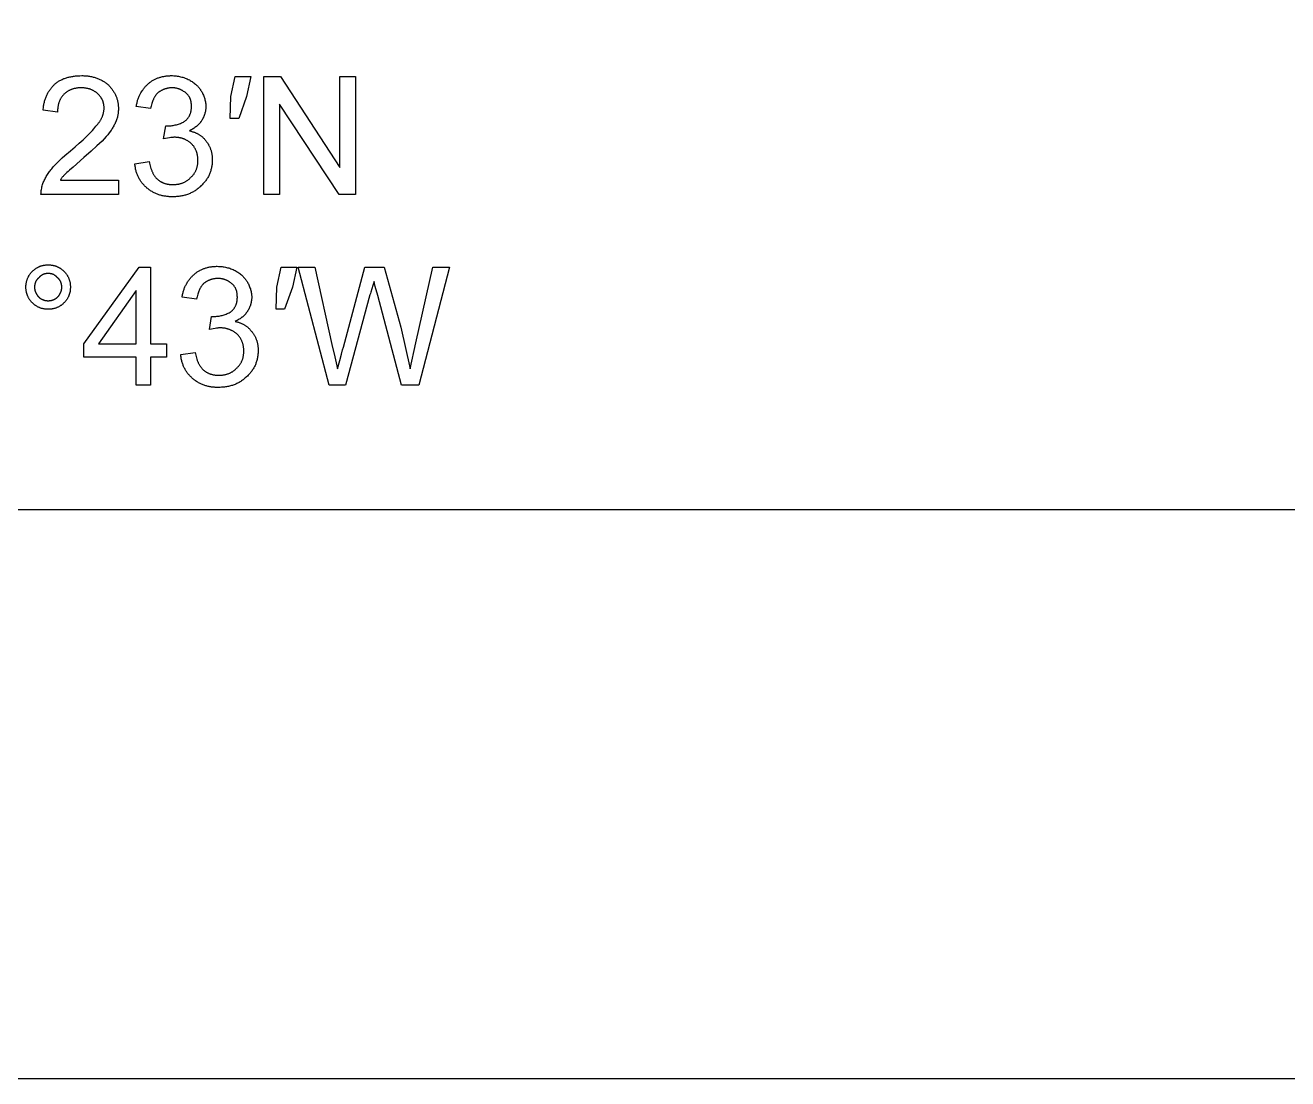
# Model space of a CAD drawing. Header units: millimetres. Extents: x -14161 to 2440, y -3446 to 2468.
# Drawn here: x 212 to 392.9, y 1247.9 to 1398.9 of the extents above; entities that cross this region are included whole.
import ezdxf

# ---------------------------------------------------------------- set-up
doc = ezdxf.new("R2010")
doc.units = ezdxf.units.MM
doc.header["$MEASUREMENT"] = 0
for name, color, linetype in [('CUT', 3, 'Continuous'), ('Default', 7, 'Continuous'), ('text', 1, 'Continuous')]:
    doc.layers.add(name, color=color, linetype=linetype)

msp = doc.modelspace()

# ---------------------------------------------------------------- linework, layer by layer
at = {"layer": 'CUT'}
msp.add_lwpolyline([(53.23, 2423.44), (1547.23, 2423.44), (1547.23, 1329.44), (53.23, 1329.44), (53.23, 2423.44)], dxfattribs=at)
at = {"layer": 'Default'}
msp.add_lwpolyline([(0, 2467.94), (2440, 2467.94), (2440, 1247.94), (0, 1247.94), (0, 2467.94)], dxfattribs=at)
at = {"layer": 'text'}
for points in [[(225.34, 1376.65), (225.34, 1374.59), (214.25, 1374.59), (214.25, 1374.69), (214.26, 1374.79), (214.26, 1374.88), (214.27, 1374.98), (214.28, 1375.07), (214.29, 1375.17), (214.32, 1375.35), (214.35, 1375.53), (214.38, 1375.71), (214.42, 1375.87), (214.46, 1376.03), (214.52, 1376.19), (214.58, 1376.34), (214.64, 1376.48), (214.71, 1376.63), (214.78, 1376.78), (214.85, 1376.92), (214.93, 1377.06), (215.01, 1377.2), (215.09, 1377.34), (215.18, 1377.48), (215.27, 1377.61), (215.37, 1377.75), (215.47, 1377.89), (215.57, 1378.02), (215.68, 1378.16), (215.79, 1378.29), (215.91, 1378.45), (216.04, 1378.6), (216.17, 1378.75), (216.31, 1378.91), (216.46, 1379.06), (216.61, 1379.22), (216.94, 1379.54), (217.28, 1379.86), (217.66, 1380.18), (218.46, 1380.86), (219.13, 1381.42), (219.74, 1381.96), (220.29, 1382.46), (220.79, 1382.94), (221.23, 1383.39), (221.63, 1383.8), (221.8, 1384), (221.97, 1384.19), (222.12, 1384.38), (222.26, 1384.55), (222.33, 1384.63), (222.39, 1384.71), (222.45, 1384.79), (222.51, 1384.86), (222.57, 1384.94), (222.62, 1385.02), (222.68, 1385.09), (222.73, 1385.17), (222.77, 1385.25), (222.82, 1385.32), (222.86, 1385.4), (222.9, 1385.48), (222.94, 1385.56), (222.98, 1385.63), (223.01, 1385.71), (223.04, 1385.79), (223.08, 1385.86), (223.1, 1385.94), (223.13, 1386.02), (223.15, 1386.09), (223.18, 1386.17), (223.2, 1386.25), (223.21, 1386.33), (223.23, 1386.4), (223.24, 1386.48), (223.26, 1386.56), (223.27, 1386.63), (223.27, 1386.71), (223.28, 1386.79), (223.29, 1386.86), (223.29, 1386.94), (223.29, 1387.02), (223.29, 1387.1), (223.29, 1387.17), (223.28, 1387.24), (223.27, 1387.32), (223.27, 1387.39), (223.26, 1387.46), (223.24, 1387.53), (223.23, 1387.6), (223.22, 1387.67), (223.2, 1387.74), (223.18, 1387.8), (223.16, 1387.87), (223.14, 1387.93), (223.11, 1388), (223.09, 1388.06), (223.06, 1388.12), (223.03, 1388.19), (223, 1388.25), (222.96, 1388.31), (222.93, 1388.37), (222.89, 1388.43), (222.85, 1388.49), (222.81, 1388.55), (222.77, 1388.61), (222.72, 1388.67), (222.68, 1388.72), (222.63, 1388.78), (222.58, 1388.84), (222.53, 1388.9), (222.48, 1388.96), (222.36, 1389.07), (222.31, 1389.12), (222.25, 1389.17), (222.19, 1389.21), (222.13, 1389.26), (222.07, 1389.3), (222.01, 1389.34), (221.94, 1389.38), (221.88, 1389.42), (221.82, 1389.45), (221.75, 1389.49), (221.68, 1389.53), (221.62, 1389.56), (221.55, 1389.59), (221.48, 1389.62), (221.41, 1389.65), (221.34, 1389.68), (221.27, 1389.7), (221.19, 1389.73), (221.12, 1389.75), (221.04, 1389.77), (220.96, 1389.79), (220.88, 1389.81), (220.8, 1389.82), (220.72, 1389.84), (220.63, 1389.85), (220.55, 1389.86), (220.46, 1389.87), (220.37, 1389.88), (220.28, 1389.89), (220.19, 1389.89), (220.1, 1389.89), (220, 1389.89), (219.91, 1389.89), (219.81, 1389.89), (219.72, 1389.89), (219.63, 1389.88), (219.54, 1389.87), (219.45, 1389.86), (219.36, 1389.85), (219.27, 1389.84), (219.19, 1389.82), (219.1, 1389.8), (219.02, 1389.78), (218.93, 1389.76), (218.85, 1389.74), (218.77, 1389.72), (218.69, 1389.69), (218.62, 1389.66), (218.54, 1389.63), (218.47, 1389.6), (218.39, 1389.57), (218.32, 1389.53), (218.25, 1389.5), (218.18, 1389.46), (218.11, 1389.42), (218.04, 1389.37), (217.97, 1389.33), (217.91, 1389.28), (217.84, 1389.24), (217.78, 1389.19), (217.72, 1389.14), (217.66, 1389.08), (217.6, 1389.03), (217.54, 1388.97), (217.48, 1388.91), (217.43, 1388.85), (217.37, 1388.79), (217.32, 1388.73), (217.27, 1388.67), (217.22, 1388.6), (217.18, 1388.54), (217.13, 1388.47), (217.09, 1388.4), (217.05, 1388.33), (217.01, 1388.26), (216.98, 1388.18), (216.94, 1388.11), (216.91, 1388.03), (216.88, 1387.96), (216.85, 1387.88), (216.82, 1387.8), (216.79, 1387.72), (216.77, 1387.63), (216.74, 1387.55), (216.72, 1387.46), (216.7, 1387.37), (216.69, 1387.29), (216.67, 1387.19), (216.66, 1387.1), (216.65, 1387.01), (216.64, 1386.91), (216.63, 1386.81), (216.62, 1386.71), (216.62, 1386.61), (216.62, 1386.51), (216.61, 1386.4), (214.56, 1386.71), (214.57, 1386.86), (214.59, 1387.01), (214.6, 1387.16), (214.62, 1387.3), (214.65, 1387.44), (214.67, 1387.58), (214.7, 1387.72), (214.73, 1387.85), (214.76, 1387.98), (214.8, 1388.11), (214.84, 1388.24), (214.88, 1388.36), (214.93, 1388.48), (214.97, 1388.6), (215.02, 1388.71), (215.07, 1388.83), (215.13, 1388.94), (215.18, 1389.05), (215.24, 1389.16), (215.3, 1389.26), (215.37, 1389.37), (215.43, 1389.47), (215.5, 1389.57), (215.57, 1389.67), (215.64, 1389.77), (215.72, 1389.86), (215.79, 1389.96), (215.87, 1390.05), (215.95, 1390.14), (216.03, 1390.23), (216.12, 1390.32), (216.2, 1390.41), (216.29, 1390.48), (216.38, 1390.56), (216.47, 1390.63), (216.57, 1390.7), (216.67, 1390.76), (216.77, 1390.83), (216.87, 1390.89), (216.97, 1390.95), (217.08, 1391), (217.19, 1391.06), (217.3, 1391.11), (217.41, 1391.16), (217.53, 1391.21), (217.64, 1391.25), (217.76, 1391.29), (217.89, 1391.33), (218.01, 1391.37), (218.13, 1391.4), (218.26, 1391.44), (218.39, 1391.47), (218.52, 1391.49), (218.66, 1391.52), (218.79, 1391.54), (218.93, 1391.56), (219.07, 1391.58), (219.21, 1391.6), (219.36, 1391.61), (219.5, 1391.62), (219.8, 1391.63), (220.11, 1391.64), (220.25, 1391.64), (220.39, 1391.63), (220.53, 1391.63), (220.67, 1391.62), (220.81, 1391.6), (220.95, 1391.59), (221.08, 1391.57), (221.22, 1391.55), (221.35, 1391.52), (221.48, 1391.5), (221.61, 1391.47), (221.74, 1391.43), (221.87, 1391.4), (221.99, 1391.36), (222.12, 1391.32), (222.24, 1391.28), (222.36, 1391.24), (222.47, 1391.19), (222.59, 1391.14), (222.7, 1391.09), (222.81, 1391.03), (222.92, 1390.98), (223.03, 1390.92), (223.14, 1390.86), (223.24, 1390.8), (223.34, 1390.73), (223.44, 1390.67), (223.54, 1390.6), (223.63, 1390.53), (223.73, 1390.46), (223.82, 1390.38), (223.9, 1390.3), (223.99, 1390.22), (224.07, 1390.13), (224.15, 1390.04), (224.23, 1389.95), (224.31, 1389.86), (224.38, 1389.76), (224.45, 1389.67), (224.52, 1389.57), (224.58, 1389.48), (224.65, 1389.38), (224.71, 1389.28), (224.77, 1389.18), (224.82, 1389.08), (224.87, 1388.97), (224.92, 1388.87), (224.97, 1388.76), (225.01, 1388.66), (225.06, 1388.55), (225.1, 1388.44), (225.13, 1388.33), (225.16, 1388.22), (225.2, 1388.11), (225.22, 1387.99), (225.25, 1387.88), (225.27, 1387.76), (225.29, 1387.65), (225.31, 1387.53), (225.32, 1387.41), (225.33, 1387.29), (225.34, 1387.16), (225.34, 1387.04), (225.34, 1386.92), (225.34, 1386.8), (225.34, 1386.68), (225.33, 1386.56), (225.32, 1386.44), (225.31, 1386.31), (225.29, 1386.19), (225.27, 1386.07), (225.25, 1385.94), (225.23, 1385.82), (225.2, 1385.69), (225.16, 1385.57), (225.13, 1385.44), (225.08, 1385.32), (225.06, 1385.26), (225.04, 1385.2), (225.01, 1385.14), (224.99, 1385.08), (224.96, 1385.02), (224.93, 1384.97), (224.87, 1384.83), (224.81, 1384.7), (224.75, 1384.57), (224.68, 1384.44), (224.61, 1384.32), (224.54, 1384.19), (224.46, 1384.06), (224.38, 1383.94), (224.3, 1383.81), (224.21, 1383.69), (224.02, 1383.43), (223.82, 1383.18), (223.6, 1382.91), (223.31, 1382.6), (223, 1382.27), (222.65, 1381.93), (222.27, 1381.58), (221.42, 1380.8), (220.41, 1379.93), (218.87, 1378.55), (218.33, 1378.09), (218.12, 1377.91), (217.95, 1377.78), (217.66, 1377.49), (217.53, 1377.35), (217.47, 1377.28), (217.41, 1377.21), (217.35, 1377.15), (217.3, 1377.08), (217.25, 1377.01), (217.2, 1376.94), (217.15, 1376.87), (217.11, 1376.8), (217.09, 1376.76), (217.06, 1376.72), (217.04, 1376.69), (217.03, 1376.65), (225.34, 1376.65)], [(227.7, 1379.01), (229.76, 1379.32), (229.8, 1379.11), (229.84, 1378.9), (229.89, 1378.71), (229.95, 1378.51), (230.01, 1378.33), (230.04, 1378.23), (230.08, 1378.14), (230.11, 1378.06), (230.15, 1377.97), (230.18, 1377.89), (230.22, 1377.8), (230.26, 1377.72), (230.3, 1377.64), (230.34, 1377.57), (230.38, 1377.49), (230.43, 1377.42), (230.47, 1377.35), (230.52, 1377.28), (230.57, 1377.21), (230.61, 1377.14), (230.66, 1377.08), (230.72, 1377.02), (230.77, 1376.96), (230.82, 1376.91), (230.88, 1376.85), (230.93, 1376.8), (230.99, 1376.75), (231.05, 1376.7), (231.11, 1376.66), (231.17, 1376.61), (231.23, 1376.57), (231.29, 1376.53), (231.35, 1376.49), (231.41, 1376.46), (231.47, 1376.42), (231.53, 1376.39), (231.6, 1376.36), (231.66, 1376.33), (231.73, 1376.3), (231.79, 1376.27), (231.86, 1376.25), (231.92, 1376.22), (231.99, 1376.2), (232.06, 1376.18), (232.13, 1376.16), (232.2, 1376.14), (232.27, 1376.12), (232.34, 1376.11), (232.41, 1376.1), (232.48, 1376.08), (232.55, 1376.07), (232.62, 1376.06), (232.69, 1376.05), (232.77, 1376.05), (232.84, 1376.04), (232.99, 1376.03), (233.15, 1376.03), (233.24, 1376.03), (233.34, 1376.04), (233.43, 1376.04), (233.53, 1376.05), (233.62, 1376.06), (233.71, 1376.07), (233.8, 1376.08), (233.89, 1376.09), (233.98, 1376.11), (234.07, 1376.13), (234.16, 1376.15), (234.25, 1376.17), (234.33, 1376.19), (234.42, 1376.22), (234.5, 1376.25), (234.58, 1376.28), (234.66, 1376.31), (234.74, 1376.34), (234.82, 1376.38), (234.9, 1376.42), (234.98, 1376.46), (235.05, 1376.5), (235.12, 1376.55), (235.2, 1376.6), (235.27, 1376.65), (235.34, 1376.7), (235.4, 1376.75), (235.47, 1376.81), (235.53, 1376.87), (235.59, 1376.93), (235.65, 1376.99), (235.71, 1377.06), (235.78, 1377.12), (235.84, 1377.18), (235.9, 1377.24), (235.96, 1377.3), (236.02, 1377.36), (236.07, 1377.43), (236.13, 1377.49), (236.18, 1377.56), (236.22, 1377.63), (236.27, 1377.7), (236.31, 1377.77), (236.35, 1377.84), (236.39, 1377.91), (236.43, 1377.99), (236.46, 1378.06), (236.5, 1378.14), (236.53, 1378.21), (236.55, 1378.29), (236.58, 1378.37), (236.6, 1378.45), (236.63, 1378.54), (236.65, 1378.62), (236.66, 1378.71), (236.68, 1378.79), (236.69, 1378.88), (236.71, 1378.97), (236.72, 1379.06), (236.73, 1379.15), (236.73, 1379.24), (236.74, 1379.33), (236.74, 1379.43), (236.74, 1379.52), (236.74, 1379.61), (236.74, 1379.7), (236.73, 1379.78), (236.73, 1379.86), (236.72, 1379.95), (236.71, 1380.03), (236.7, 1380.11), (236.68, 1380.2), (236.67, 1380.28), (236.65, 1380.36), (236.63, 1380.44), (236.61, 1380.51), (236.59, 1380.59), (236.56, 1380.67), (236.54, 1380.74), (236.51, 1380.82), (236.48, 1380.89), (236.45, 1380.97), (236.41, 1381.04), (236.38, 1381.11), (236.34, 1381.18), (236.3, 1381.25), (236.26, 1381.32), (236.22, 1381.39), (236.18, 1381.45), (236.13, 1381.52), (236.08, 1381.58), (236.03, 1381.64), (235.98, 1381.71), (235.93, 1381.77), (235.87, 1381.83), (235.82, 1381.88), (235.68, 1382), (235.61, 1382.05), (235.55, 1382.1), (235.48, 1382.15), (235.41, 1382.2), (235.34, 1382.25), (235.27, 1382.29), (235.2, 1382.33), (235.13, 1382.37), (235.06, 1382.41), (234.99, 1382.45), (234.92, 1382.48), (234.85, 1382.52), (234.77, 1382.55), (234.7, 1382.58), (234.62, 1382.61), (234.55, 1382.63), (234.47, 1382.66), (234.39, 1382.68), (234.31, 1382.7), (234.23, 1382.72), (234.15, 1382.74), (234.07, 1382.75), (233.98, 1382.76), (233.9, 1382.78), (233.81, 1382.79), (233.72, 1382.79), (233.63, 1382.8), (233.54, 1382.81), (233.45, 1382.81), (233.35, 1382.81), (233.27, 1382.81), (233.19, 1382.8), (233.11, 1382.8), (233.02, 1382.79), (232.85, 1382.77), (232.66, 1382.74), (231.81, 1382.6), (232.12, 1384.45), (232.43, 1384.45), (232.58, 1384.45), (232.74, 1384.46), (232.89, 1384.47), (233.04, 1384.49), (233.19, 1384.51), (233.35, 1384.54), (233.5, 1384.57), (233.65, 1384.61), (233.8, 1384.65), (233.94, 1384.69), (234.09, 1384.74), (234.23, 1384.8), (234.37, 1384.86), (234.51, 1384.92), (234.65, 1384.99), (234.79, 1385.07), (234.86, 1385.12), (234.92, 1385.17), (234.98, 1385.22), (235.04, 1385.27), (235.1, 1385.32), (235.15, 1385.38), (235.2, 1385.43), (235.25, 1385.49), (235.3, 1385.55), (235.35, 1385.61), (235.39, 1385.67), (235.43, 1385.73), (235.47, 1385.8), (235.51, 1385.86), (235.54, 1385.93), (235.57, 1385.99), (235.6, 1386.06), (235.63, 1386.13), (235.66, 1386.2), (235.68, 1386.27), (235.7, 1386.34), (235.72, 1386.42), (235.74, 1386.49), (235.76, 1386.57), (235.77, 1386.65), (235.78, 1386.73), (235.79, 1386.81), (235.8, 1386.89), (235.81, 1386.97), (235.81, 1387.05), (235.81, 1387.14), (235.82, 1387.22), (235.81, 1387.38), (235.81, 1387.45), (235.81, 1387.52), (235.8, 1387.59), (235.79, 1387.67), (235.78, 1387.74), (235.77, 1387.8), (235.76, 1387.87), (235.75, 1387.94), (235.73, 1388), (235.72, 1388.07), (235.7, 1388.13), (235.68, 1388.19), (235.66, 1388.25), (235.64, 1388.32), (235.61, 1388.38), (235.58, 1388.43), (235.56, 1388.49), (235.53, 1388.55), (235.49, 1388.61), (235.46, 1388.66), (235.42, 1388.72), (235.38, 1388.77), (235.34, 1388.82), (235.3, 1388.87), (235.25, 1388.93), (235.21, 1388.98), (235.16, 1389.03), (235.11, 1389.08), (235.05, 1389.13), (234.99, 1389.18), (234.9, 1389.25), (234.8, 1389.32), (234.69, 1389.39), (234.64, 1389.43), (234.59, 1389.46), (234.53, 1389.49), (234.48, 1389.52), (234.42, 1389.55), (234.37, 1389.58), (234.31, 1389.61), (234.25, 1389.64), (234.19, 1389.66), (234.13, 1389.69), (234.07, 1389.71), (234.01, 1389.73), (233.95, 1389.76), (233.89, 1389.77), (233.82, 1389.79), (233.76, 1389.81), (233.69, 1389.83), (233.62, 1389.84), (233.55, 1389.85), (233.48, 1389.86), (233.41, 1389.87), (233.34, 1389.88), (233.27, 1389.89), (233.2, 1389.89), (233.12, 1389.89), (233.04, 1389.89), (232.97, 1389.89), (232.89, 1389.89), (232.82, 1389.89), (232.74, 1389.88), (232.67, 1389.87), (232.59, 1389.86), (232.52, 1389.85), (232.45, 1389.84), (232.38, 1389.83), (232.31, 1389.81), (232.24, 1389.79), (232.17, 1389.77), (232.1, 1389.76), (232.03, 1389.73), (231.97, 1389.71), (231.9, 1389.69), (231.84, 1389.66), (231.77, 1389.64), (231.71, 1389.61), (231.65, 1389.58), (231.59, 1389.55), (231.53, 1389.52), (231.47, 1389.49), (231.41, 1389.46), (231.36, 1389.43), (231.3, 1389.39), (231.25, 1389.36), (231.19, 1389.32), (231.14, 1389.29), (231.09, 1389.25), (231.04, 1389.21), (230.99, 1389.18), (230.94, 1389.13), (230.9, 1389.08), (230.85, 1389.03), (230.81, 1388.97), (230.76, 1388.92), (230.72, 1388.86), (230.68, 1388.81), (230.64, 1388.75), (230.6, 1388.69), (230.57, 1388.63), (230.53, 1388.57), (230.49, 1388.51), (230.46, 1388.44), (230.43, 1388.37), (230.39, 1388.31), (230.36, 1388.24), (230.33, 1388.17), (230.3, 1388.1), (230.24, 1387.95), (230.19, 1387.79), (230.14, 1387.63), (230.09, 1387.46), (230.05, 1387.29), (230, 1387.11), (229.96, 1386.92), (227.91, 1387.22), (227.93, 1387.36), (227.95, 1387.49), (227.98, 1387.62), (228.01, 1387.74), (228.04, 1387.87), (228.07, 1387.99), (228.1, 1388.11), (228.14, 1388.23), (228.18, 1388.34), (228.22, 1388.46), (228.26, 1388.57), (228.31, 1388.68), (228.36, 1388.79), (228.41, 1388.89), (228.46, 1389), (228.51, 1389.1), (228.57, 1389.2), (228.63, 1389.3), (228.69, 1389.39), (228.75, 1389.49), (228.82, 1389.58), (228.88, 1389.67), (228.95, 1389.76), (229.02, 1389.85), (229.09, 1389.94), (229.17, 1390.03), (229.24, 1390.11), (229.32, 1390.19), (229.4, 1390.27), (229.49, 1390.35), (229.57, 1390.43), (229.65, 1390.51), (229.73, 1390.58), (229.81, 1390.64), (229.89, 1390.7), (229.98, 1390.77), (230.06, 1390.82), (230.15, 1390.88), (230.24, 1390.94), (230.33, 1390.99), (230.42, 1391.04), (230.51, 1391.09), (230.61, 1391.14), (230.7, 1391.18), (230.8, 1391.23), (230.9, 1391.27), (231, 1391.31), (231.11, 1391.34), (231.21, 1391.38), (231.32, 1391.41), (231.42, 1391.44), (231.53, 1391.47), (231.64, 1391.5), (231.75, 1391.52), (231.87, 1391.54), (231.98, 1391.56), (232.1, 1391.58), (232.21, 1391.6), (232.33, 1391.61), (232.45, 1391.62), (232.57, 1391.63), (232.69, 1391.63), (232.82, 1391.64), (232.94, 1391.64), (233.11, 1391.64), (233.28, 1391.63), (233.45, 1391.62), (233.62, 1391.6), (233.78, 1391.58), (233.94, 1391.55), (234.1, 1391.52), (234.26, 1391.49), (234.42, 1391.44), (234.58, 1391.4), (234.73, 1391.35), (234.89, 1391.29), (235.05, 1391.23), (235.2, 1391.17), (235.35, 1391.1), (235.51, 1391.02), (235.64, 1390.95), (235.77, 1390.86), (235.9, 1390.78), (236.03, 1390.69), (236.15, 1390.61), (236.27, 1390.51), (236.38, 1390.42), (236.5, 1390.32), (236.6, 1390.21), (236.66, 1390.16), (236.71, 1390.11), (236.76, 1390.05), (236.81, 1390), (236.86, 1389.94), (236.91, 1389.88), (236.96, 1389.82), (237, 1389.76), (237.05, 1389.7), (237.09, 1389.64), (237.13, 1389.58), (237.17, 1389.51), (237.21, 1389.45), (237.25, 1389.38), (237.33, 1389.25), (237.4, 1389.11), (237.46, 1388.98), (237.52, 1388.84), (237.58, 1388.71), (237.63, 1388.57), (237.67, 1388.44), (237.72, 1388.3), (237.75, 1388.17), (237.78, 1388.03), (237.81, 1387.9), (237.83, 1387.76), (237.84, 1387.7), (237.85, 1387.63), (237.85, 1387.56), (237.86, 1387.49), (237.86, 1387.43), (237.87, 1387.36), (237.87, 1387.29), (237.87, 1387.22), (237.87, 1387.16), (237.87, 1387.09), (237.86, 1387.02), (237.86, 1386.96), (237.85, 1386.89), (237.85, 1386.82), (237.84, 1386.75), (237.83, 1386.69), (237.82, 1386.62), (237.81, 1386.55), (237.8, 1386.49), (237.78, 1386.42), (237.77, 1386.36), (237.75, 1386.29), (237.73, 1386.22), (237.72, 1386.16), (237.7, 1386.09), (237.67, 1386.03), (237.65, 1385.97), (237.63, 1385.9), (237.6, 1385.84), (237.58, 1385.78), (237.55, 1385.71), (237.52, 1385.65), (237.49, 1385.59), (237.46, 1385.53), (237.43, 1385.47), (237.4, 1385.41), (237.36, 1385.35), (237.33, 1385.29), (237.29, 1385.23), (237.25, 1385.17), (237.18, 1385.06), (237.13, 1385), (237.09, 1384.95), (237.05, 1384.9), (237.01, 1384.84), (236.97, 1384.79), (236.92, 1384.74), (236.88, 1384.7), (236.83, 1384.65), (236.79, 1384.6), (236.74, 1384.55), (236.69, 1384.51), (236.64, 1384.46), (236.59, 1384.42), (236.53, 1384.37), (236.48, 1384.33), (236.43, 1384.29), (236.31, 1384.21), (236.19, 1384.12), (236.07, 1384.04), (235.94, 1383.97), (235.8, 1383.89), (235.66, 1383.81), (235.51, 1383.73), (235.6, 1383.71), (235.7, 1383.69), (235.79, 1383.67), (235.88, 1383.64), (235.97, 1383.61), (236.06, 1383.59), (236.15, 1383.56), (236.24, 1383.52), (236.32, 1383.49), (236.41, 1383.45), (236.49, 1383.42), (236.57, 1383.38), (236.65, 1383.34), (236.73, 1383.3), (236.81, 1383.25), (236.88, 1383.21), (236.95, 1383.16), (237.03, 1383.11), (237.1, 1383.06), (237.17, 1383.01), (237.23, 1382.96), (237.3, 1382.91), (237.37, 1382.85), (237.43, 1382.79), (237.49, 1382.74), (237.55, 1382.68), (237.61, 1382.62), (237.66, 1382.56), (237.72, 1382.49), (237.77, 1382.43), (237.82, 1382.36), (237.87, 1382.3), (237.93, 1382.23), (237.98, 1382.16), (238.03, 1382.09), (238.09, 1382.02), (238.14, 1381.94), (238.18, 1381.87), (238.23, 1381.8), (238.27, 1381.72), (238.32, 1381.64), (238.36, 1381.56), (238.4, 1381.49), (238.43, 1381.41), (238.47, 1381.32), (238.5, 1381.24), (238.53, 1381.16), (238.56, 1381.08), (238.59, 1380.99), (238.62, 1380.91), (238.64, 1380.82), (238.66, 1380.73), (238.68, 1380.64), (238.7, 1380.56), (238.72, 1380.47), (238.74, 1380.38), (238.75, 1380.28), (238.76, 1380.19), (238.77, 1380.1), (238.78, 1380.01), (238.79, 1379.91), (238.79, 1379.82), (238.79, 1379.72), (238.79, 1379.63), (238.79, 1379.48), (238.79, 1379.34), (238.78, 1379.2), (238.77, 1379.06), (238.76, 1378.93), (238.74, 1378.79), (238.72, 1378.66), (238.7, 1378.53), (238.67, 1378.4), (238.64, 1378.27), (238.61, 1378.14), (238.57, 1378.02), (238.53, 1377.89), (238.49, 1377.77), (238.44, 1377.65), (238.4, 1377.53), (238.34, 1377.42), (238.29, 1377.3), (238.23, 1377.19), (238.17, 1377.07), (238.1, 1376.96), (238.03, 1376.85), (237.96, 1376.74), (237.88, 1376.64), (237.8, 1376.53), (237.72, 1376.43), (237.64, 1376.32), (237.55, 1376.22), (237.45, 1376.12), (237.36, 1376.02), (237.25, 1375.92), (237.15, 1375.83), (237.05, 1375.73), (236.95, 1375.64), (236.85, 1375.55), (236.75, 1375.47), (236.65, 1375.38), (236.54, 1375.3), (236.43, 1375.23), (236.32, 1375.15), (236.21, 1375.08), (236.09, 1375.01), (235.98, 1374.95), (235.86, 1374.89), (235.74, 1374.83), (235.62, 1374.77), (235.49, 1374.72), (235.37, 1374.67), (235.24, 1374.63), (235.11, 1374.58), (234.97, 1374.54), (234.84, 1374.5), (234.7, 1374.47), (234.56, 1374.44), (234.42, 1374.41), (234.28, 1374.38), (234.13, 1374.36), (233.98, 1374.34), (233.83, 1374.32), (233.68, 1374.31), (233.52, 1374.3), (233.37, 1374.29), (233.21, 1374.29), (233.04, 1374.29), (232.91, 1374.29), (232.78, 1374.29), (232.64, 1374.3), (232.51, 1374.31), (232.38, 1374.32), (232.26, 1374.33), (232.13, 1374.35), (232, 1374.37), (231.88, 1374.39), (231.76, 1374.41), (231.63, 1374.44), (231.51, 1374.47), (231.39, 1374.5), (231.27, 1374.53), (231.16, 1374.57), (231.04, 1374.61), (230.93, 1374.65), (230.81, 1374.69), (230.7, 1374.74), (230.59, 1374.79), (230.48, 1374.85), (230.37, 1374.9), (230.26, 1374.96), (230.16, 1375.02), (230.05, 1375.09), (229.95, 1375.16), (229.84, 1375.23), (229.74, 1375.3), (229.64, 1375.37), (229.54, 1375.45), (229.44, 1375.54), (229.35, 1375.62), (229.26, 1375.7), (229.18, 1375.78), (229.1, 1375.86), (229.02, 1375.94), (228.94, 1376.03), (228.86, 1376.12), (228.79, 1376.2), (228.71, 1376.3), (228.64, 1376.39), (228.58, 1376.48), (228.51, 1376.58), (228.45, 1376.68), (228.39, 1376.78), (228.33, 1376.88), (228.27, 1376.98), (228.22, 1377.08), (228.17, 1377.19), (228.12, 1377.3), (228.07, 1377.41), (228.03, 1377.52), (227.98, 1377.64), (227.94, 1377.75), (227.91, 1377.87), (227.87, 1377.99), (227.84, 1378.11), (227.81, 1378.23), (227.79, 1378.36), (227.77, 1378.49), (227.75, 1378.61), (227.73, 1378.74), (227.72, 1378.88), (227.7, 1379.01)], [(241.36, 1385.48), (241.46, 1388.66), (242.08, 1391.54), (244.34, 1391.54), (243.72, 1388.66), (242.59, 1385.48), (241.36, 1385.48)], [(246.19, 1374.59), (246.19, 1391.54), (248.55, 1391.54), (257.07, 1378.5), (257.07, 1391.54), (259.33, 1391.54), (259.33, 1374.59), (256.97, 1374.59), (248.45, 1387.53), (248.45, 1374.59), (246.19, 1374.59)], [(212.1, 1361.35), (212.1, 1361.43), (212.1, 1361.52), (212.1, 1361.6), (212.11, 1361.69), (212.12, 1361.77), (212.13, 1361.85), (212.14, 1361.93), (212.15, 1362.01), (212.17, 1362.08), (212.19, 1362.16), (212.21, 1362.23), (212.23, 1362.31), (212.25, 1362.38), (212.27, 1362.45), (212.3, 1362.52), (212.33, 1362.59), (212.36, 1362.66), (212.39, 1362.73), (212.42, 1362.8), (212.46, 1362.87), (212.49, 1362.93), (212.53, 1363), (212.57, 1363.06), (212.62, 1363.12), (212.66, 1363.19), (212.71, 1363.25), (212.75, 1363.31), (212.8, 1363.37), (212.86, 1363.43), (212.91, 1363.49), (212.96, 1363.55), (213.02, 1363.61), (213.08, 1363.66), (213.14, 1363.72), (213.2, 1363.77), (213.26, 1363.82), (213.32, 1363.87), (213.38, 1363.92), (213.44, 1363.97), (213.5, 1364.01), (213.57, 1364.05), (213.63, 1364.1), (213.7, 1364.13), (213.76, 1364.17), (213.83, 1364.21), (213.9, 1364.24), (213.97, 1364.27), (214.03, 1364.3), (214.1, 1364.33), (214.18, 1364.36), (214.25, 1364.38), (214.32, 1364.4), (214.4, 1364.42), (214.47, 1364.44), (214.55, 1364.46), (214.62, 1364.47), (214.7, 1364.49), (214.78, 1364.5), (214.86, 1364.51), (214.94, 1364.52), (215.03, 1364.52), (215.11, 1364.53), (215.19, 1364.53), (215.28, 1364.53), (215.37, 1364.53), (215.45, 1364.53), (215.53, 1364.52), (215.62, 1364.52), (215.7, 1364.51), (215.78, 1364.5), (215.86, 1364.49), (215.94, 1364.47), (216.01, 1364.46), (216.09, 1364.44), (216.16, 1364.42), (216.24, 1364.4), (216.31, 1364.38), (216.38, 1364.36), (216.45, 1364.33), (216.52, 1364.3), (216.59, 1364.27), (216.66, 1364.24), (216.73, 1364.21), (216.8, 1364.17), (216.86, 1364.13), (216.93, 1364.1), (216.99, 1364.05), (217.06, 1364.01), (217.12, 1363.97), (217.18, 1363.92), (217.24, 1363.87), (217.3, 1363.82), (217.36, 1363.77), (217.42, 1363.72), (217.48, 1363.66), (217.54, 1363.61), (217.6, 1363.55), (217.65, 1363.49), (217.7, 1363.43), (217.76, 1363.37), (217.8, 1363.31), (217.85, 1363.25), (217.9, 1363.19), (217.94, 1363.12), (217.99, 1363.06), (218.03, 1363), (218.06, 1362.93), (218.1, 1362.87), (218.14, 1362.8), (218.17, 1362.73), (218.2, 1362.66), (218.23, 1362.59), (218.26, 1362.52), (218.29, 1362.45), (218.31, 1362.38), (218.33, 1362.31), (218.35, 1362.23), (218.37, 1362.16), (218.39, 1362.08), (218.41, 1362.01), (218.42, 1361.93), (218.43, 1361.85), (218.44, 1361.77), (218.45, 1361.69), (218.45, 1361.6), (218.46, 1361.52), (218.46, 1361.43), (218.46, 1361.35), (218.46, 1361.26), (218.46, 1361.18), (218.45, 1361.09), (218.45, 1361.01), (218.44, 1360.93), (218.43, 1360.85), (218.42, 1360.77), (218.41, 1360.69), (218.39, 1360.62), (218.37, 1360.54), (218.35, 1360.46), (218.33, 1360.39), (218.31, 1360.32), (218.29, 1360.25), (218.26, 1360.17), (218.23, 1360.1), (218.2, 1360.03), (218.17, 1359.97), (218.14, 1359.9), (218.1, 1359.83), (218.06, 1359.77), (218.03, 1359.7), (217.99, 1359.64), (217.94, 1359.57), (217.9, 1359.51), (217.85, 1359.45), (217.8, 1359.39), (217.76, 1359.33), (217.7, 1359.27), (217.65, 1359.21), (217.6, 1359.15), (217.54, 1359.09), (217.48, 1359.03), (217.42, 1358.98), (217.36, 1358.92), (217.3, 1358.87), (217.24, 1358.82), (217.18, 1358.78), (217.12, 1358.73), (217.06, 1358.69), (216.99, 1358.64), (216.93, 1358.6), (216.86, 1358.56), (216.8, 1358.53), (216.73, 1358.49), (216.66, 1358.46), (216.59, 1358.43), (216.52, 1358.4), (216.45, 1358.37), (216.38, 1358.34), (216.31, 1358.32), (216.24, 1358.3), (216.16, 1358.27), (216.09, 1358.26), (216.01, 1358.24), (215.94, 1358.22), (215.86, 1358.21), (215.78, 1358.2), (215.7, 1358.19), (215.62, 1358.18), (215.53, 1358.17), (215.45, 1358.17), (215.37, 1358.17), (215.28, 1358.17), (215.19, 1358.17), (215.11, 1358.17), (215.03, 1358.17), (214.94, 1358.18), (214.86, 1358.19), (214.78, 1358.2), (214.7, 1358.21), (214.62, 1358.22), (214.55, 1358.24), (214.47, 1358.26), (214.4, 1358.27), (214.32, 1358.3), (214.25, 1358.32), (214.18, 1358.34), (214.1, 1358.37), (214.03, 1358.4), (213.97, 1358.43), (213.9, 1358.46), (213.83, 1358.49), (213.76, 1358.53), (213.7, 1358.56), (213.63, 1358.6), (213.57, 1358.64), (213.5, 1358.69), (213.44, 1358.73), (213.38, 1358.78), (213.32, 1358.82), (213.26, 1358.87), (213.2, 1358.92), (213.14, 1358.98), (213.08, 1359.03), (213.02, 1359.09), (212.96, 1359.15), (212.91, 1359.21), (212.86, 1359.27), (212.8, 1359.33), (212.75, 1359.39), (212.71, 1359.45), (212.66, 1359.51), (212.62, 1359.57), (212.57, 1359.64), (212.53, 1359.7), (212.49, 1359.77), (212.46, 1359.83), (212.42, 1359.9), (212.39, 1359.97), (212.36, 1360.03), (212.33, 1360.1), (212.3, 1360.17), (212.27, 1360.25), (212.25, 1360.32), (212.23, 1360.39), (212.21, 1360.46), (212.19, 1360.54), (212.17, 1360.62), (212.15, 1360.69), (212.14, 1360.77), (212.13, 1360.85), (212.12, 1360.93), (212.11, 1361.01), (212.1, 1361.09), (212.1, 1361.18), (212.1, 1361.26), (212.1, 1361.35)], [(227.91, 1347.28), (227.91, 1351.29), (220.41, 1351.29), (220.41, 1353.24), (228.32, 1364.22), (229.96, 1364.22), (229.96, 1353.24), (232.22, 1353.24), (232.22, 1351.29), (229.96, 1351.29), (229.96, 1347.28), (227.91, 1347.28)], [(234.28, 1351.7), (236.33, 1352), (236.37, 1351.8), (236.42, 1351.59), (236.47, 1351.39), (236.52, 1351.2), (236.58, 1351.01), (236.61, 1350.92), (236.65, 1350.83), (236.68, 1350.74), (236.72, 1350.66), (236.75, 1350.57), (236.79, 1350.49), (236.83, 1350.41), (236.87, 1350.33), (236.91, 1350.25), (236.95, 1350.18), (237, 1350.1), (237.04, 1350.03), (237.09, 1349.96), (237.14, 1349.9), (237.19, 1349.83), (237.24, 1349.77), (237.29, 1349.71), (237.34, 1349.65), (237.39, 1349.59), (237.45, 1349.54), (237.5, 1349.49), (237.56, 1349.44), (237.62, 1349.39), (237.68, 1349.35), (237.74, 1349.3), (237.8, 1349.26), (237.86, 1349.22), (237.92, 1349.18), (237.98, 1349.14), (238.04, 1349.11), (238.11, 1349.08), (238.17, 1349.04), (238.23, 1349.01), (238.3, 1348.98), (238.36, 1348.96), (238.43, 1348.93), (238.5, 1348.91), (238.56, 1348.89), (238.63, 1348.87), (238.7, 1348.85), (238.77, 1348.83), (238.84, 1348.81), (238.91, 1348.8), (238.98, 1348.78), (239.05, 1348.77), (239.12, 1348.76), (239.19, 1348.75), (239.27, 1348.74), (239.34, 1348.73), (239.41, 1348.73), (239.56, 1348.72), (239.72, 1348.72), (239.81, 1348.72), (239.91, 1348.72), (240, 1348.73), (240.1, 1348.73), (240.19, 1348.74), (240.28, 1348.75), (240.37, 1348.76), (240.47, 1348.78), (240.56, 1348.79), (240.64, 1348.81), (240.73, 1348.83), (240.82, 1348.85), (240.9, 1348.88), (240.99, 1348.9), (241.07, 1348.93), (241.16, 1348.96), (241.24, 1349), (241.32, 1349.03), (241.4, 1349.07), (241.47, 1349.11), (241.55, 1349.15), (241.62, 1349.19), (241.7, 1349.23), (241.77, 1349.28), (241.84, 1349.33), (241.91, 1349.38), (241.97, 1349.44), (242.04, 1349.5), (242.1, 1349.55), (242.17, 1349.62), (242.23, 1349.68), (242.28, 1349.75), (242.35, 1349.8), (242.41, 1349.86), (242.48, 1349.92), (242.54, 1349.99), (242.59, 1350.05), (242.65, 1350.11), (242.7, 1350.18), (242.75, 1350.25), (242.8, 1350.31), (242.84, 1350.38), (242.88, 1350.45), (242.93, 1350.53), (242.96, 1350.6), (243, 1350.67), (243.04, 1350.75), (243.07, 1350.82), (243.1, 1350.9), (243.13, 1350.98), (243.15, 1351.06), (243.18, 1351.14), (243.2, 1351.22), (243.22, 1351.31), (243.24, 1351.39), (243.25, 1351.48), (243.27, 1351.57), (243.28, 1351.65), (243.29, 1351.74), (243.3, 1351.83), (243.3, 1351.93), (243.31, 1352.02), (243.31, 1352.11), (243.31, 1352.21), (243.31, 1352.3), (243.31, 1352.38), (243.3, 1352.47), (243.3, 1352.55), (243.29, 1352.64), (243.28, 1352.72), (243.27, 1352.8), (243.25, 1352.88), (243.24, 1352.96), (243.22, 1353.04), (243.2, 1353.12), (243.18, 1353.2), (243.16, 1353.28), (243.13, 1353.36), (243.11, 1353.43), (243.08, 1353.51), (243.05, 1353.58), (243.02, 1353.65), (242.99, 1353.73), (242.95, 1353.8), (242.91, 1353.87), (242.87, 1353.94), (242.83, 1354.01), (242.79, 1354.07), (242.75, 1354.14), (242.7, 1354.2), (242.65, 1354.27), (242.6, 1354.33), (242.55, 1354.39), (242.5, 1354.45), (242.44, 1354.51), (242.39, 1354.57), (242.25, 1354.68), (242.18, 1354.74), (242.12, 1354.79), (242.05, 1354.84), (241.98, 1354.89), (241.91, 1354.93), (241.84, 1354.98), (241.77, 1355.02), (241.7, 1355.06), (241.63, 1355.1), (241.56, 1355.14), (241.49, 1355.17), (241.42, 1355.2), (241.34, 1355.24), (241.27, 1355.26), (241.2, 1355.29), (241.12, 1355.32), (241.04, 1355.34), (240.96, 1355.37), (240.89, 1355.39), (240.8, 1355.41), (240.72, 1355.42), (240.64, 1355.44), (240.56, 1355.45), (240.47, 1355.46), (240.38, 1355.47), (240.29, 1355.48), (240.2, 1355.49), (240.11, 1355.49), (240.02, 1355.5), (239.92, 1355.5), (239.84, 1355.49), (239.76, 1355.49), (239.68, 1355.49), (239.6, 1355.48), (239.42, 1355.46), (239.23, 1355.43), (238.38, 1355.29), (238.69, 1357.14), (239, 1357.14), (239.15, 1357.14), (239.31, 1357.15), (239.46, 1357.16), (239.61, 1357.18), (239.77, 1357.2), (239.92, 1357.23), (240.07, 1357.26), (240.22, 1357.29), (240.37, 1357.33), (240.51, 1357.38), (240.66, 1357.43), (240.8, 1357.49), (240.95, 1357.55), (241.09, 1357.61), (241.22, 1357.68), (241.36, 1357.75), (241.43, 1357.8), (241.49, 1357.85), (241.55, 1357.9), (241.61, 1357.96), (241.67, 1358.01), (241.72, 1358.07), (241.77, 1358.12), (241.82, 1358.18), (241.87, 1358.24), (241.92, 1358.3), (241.96, 1358.36), (242, 1358.42), (242.04, 1358.48), (242.08, 1358.55), (242.11, 1358.61), (242.14, 1358.68), (242.17, 1358.75), (242.2, 1358.82), (242.23, 1358.89), (242.25, 1358.96), (242.27, 1359.03), (242.29, 1359.11), (242.31, 1359.18), (242.33, 1359.26), (242.34, 1359.33), (242.35, 1359.41), (242.36, 1359.49), (242.37, 1359.57), (242.38, 1359.66), (242.38, 1359.74), (242.39, 1359.83), (242.39, 1359.91), (242.38, 1360.06), (242.38, 1360.14), (242.38, 1360.21), (242.37, 1360.28), (242.36, 1360.35), (242.36, 1360.42), (242.35, 1360.49), (242.33, 1360.56), (242.32, 1360.62), (242.31, 1360.69), (242.29, 1360.75), (242.27, 1360.82), (242.25, 1360.88), (242.23, 1360.94), (242.21, 1361), (242.18, 1361.06), (242.16, 1361.12), (242.13, 1361.18), (242.1, 1361.24), (242.06, 1361.29), (242.03, 1361.35), (241.99, 1361.4), (241.95, 1361.46), (241.91, 1361.51), (241.87, 1361.56), (241.83, 1361.61), (241.78, 1361.66), (241.73, 1361.72), (241.68, 1361.76), (241.62, 1361.81), (241.57, 1361.86), (241.47, 1361.94), (241.37, 1362.01), (241.27, 1362.08), (241.21, 1362.11), (241.16, 1362.15), (241.11, 1362.18), (241.05, 1362.21), (241, 1362.24), (240.94, 1362.27), (240.88, 1362.3), (240.82, 1362.33), (240.77, 1362.35), (240.71, 1362.38), (240.65, 1362.4), (240.58, 1362.42), (240.52, 1362.44), (240.46, 1362.46), (240.39, 1362.48), (240.33, 1362.5), (240.26, 1362.51), (240.19, 1362.53), (240.13, 1362.54), (240.06, 1362.55), (239.99, 1362.56), (239.91, 1362.57), (239.84, 1362.57), (239.77, 1362.58), (239.69, 1362.58), (239.61, 1362.58), (239.54, 1362.58), (239.46, 1362.58), (239.39, 1362.57), (239.31, 1362.57), (239.24, 1362.56), (239.16, 1362.55), (239.09, 1362.54), (239.02, 1362.53), (238.95, 1362.51), (238.88, 1362.5), (238.81, 1362.48), (238.74, 1362.46), (238.67, 1362.44), (238.6, 1362.42), (238.54, 1362.4), (238.47, 1362.38), (238.41, 1362.35), (238.34, 1362.33), (238.28, 1362.3), (238.22, 1362.27), (238.16, 1362.24), (238.1, 1362.21), (238.04, 1362.18), (237.98, 1362.15), (237.93, 1362.11), (237.87, 1362.08), (237.82, 1362.05), (237.76, 1362.01), (237.71, 1361.97), (237.66, 1361.94), (237.61, 1361.9), (237.56, 1361.86), (237.51, 1361.81), (237.47, 1361.76), (237.42, 1361.71), (237.38, 1361.66), (237.34, 1361.61), (237.29, 1361.55), (237.25, 1361.49), (237.21, 1361.44), (237.17, 1361.38), (237.14, 1361.32), (237.1, 1361.26), (237.07, 1361.19), (237.03, 1361.13), (237, 1361.06), (236.96, 1360.99), (236.93, 1360.93), (236.9, 1360.85), (236.87, 1360.78), (236.81, 1360.63), (236.76, 1360.48), (236.71, 1360.32), (236.66, 1360.15), (236.62, 1359.97), (236.57, 1359.79), (236.53, 1359.6), (234.48, 1359.91), (234.5, 1360.04), (234.52, 1360.18), (234.55, 1360.3), (234.58, 1360.43), (234.61, 1360.56), (234.64, 1360.68), (234.67, 1360.8), (234.71, 1360.92), (234.75, 1361.03), (234.79, 1361.14), (234.83, 1361.26), (234.88, 1361.37), (234.93, 1361.47), (234.98, 1361.58), (235.03, 1361.68), (235.08, 1361.79), (235.14, 1361.89), (235.2, 1361.98), (235.26, 1362.08), (235.32, 1362.18), (235.39, 1362.27), (235.45, 1362.36), (235.52, 1362.45), (235.59, 1362.54), (235.67, 1362.63), (235.74, 1362.71), (235.82, 1362.8), (235.89, 1362.88), (235.97, 1362.96), (236.06, 1363.04), (236.14, 1363.12), (236.23, 1363.2), (236.3, 1363.26), (236.38, 1363.33), (236.47, 1363.39), (236.55, 1363.45), (236.63, 1363.51), (236.72, 1363.57), (236.81, 1363.62), (236.9, 1363.68), (236.99, 1363.73), (237.08, 1363.78), (237.18, 1363.82), (237.28, 1363.87), (237.37, 1363.91), (237.47, 1363.95), (237.57, 1363.99), (237.68, 1364.03), (237.78, 1364.07), (237.89, 1364.1), (237.99, 1364.13), (238.1, 1364.16), (238.21, 1364.19), (238.32, 1364.21), (238.44, 1364.23), (238.55, 1364.25), (238.67, 1364.27), (238.78, 1364.28), (238.9, 1364.3), (239.02, 1364.31), (239.14, 1364.32), (239.26, 1364.32), (239.39, 1364.33), (239.51, 1364.33), (239.68, 1364.32), (239.85, 1364.32), (240.02, 1364.3), (240.19, 1364.29), (240.35, 1364.27), (240.51, 1364.24), (240.67, 1364.21), (240.83, 1364.17), (240.99, 1364.13), (241.15, 1364.09), (241.31, 1364.04), (241.46, 1363.98), (241.62, 1363.92), (241.77, 1363.85), (241.93, 1363.79), (242.08, 1363.71), (242.21, 1363.63), (242.34, 1363.55), (242.47, 1363.47), (242.6, 1363.38), (242.72, 1363.29), (242.84, 1363.2), (242.96, 1363.1), (243.07, 1363), (243.18, 1362.9), (243.23, 1362.85), (243.28, 1362.79), (243.33, 1362.74), (243.38, 1362.68), (243.43, 1362.63), (243.48, 1362.57), (243.53, 1362.51), (243.57, 1362.45), (243.62, 1362.39), (243.66, 1362.33), (243.7, 1362.26), (243.75, 1362.2), (243.79, 1362.13), (243.82, 1362.07), (243.9, 1361.93), (243.97, 1361.8), (244.03, 1361.66), (244.09, 1361.53), (244.15, 1361.39), (244.2, 1361.26), (244.25, 1361.12), (244.29, 1360.99), (244.32, 1360.85), (244.35, 1360.72), (244.38, 1360.59), (244.4, 1360.45), (244.41, 1360.38), (244.42, 1360.32), (244.43, 1360.25), (244.43, 1360.18), (244.44, 1360.11), (244.44, 1360.05), (244.44, 1359.98), (244.44, 1359.91), (244.44, 1359.84), (244.44, 1359.78), (244.44, 1359.71), (244.43, 1359.64), (244.43, 1359.57), (244.42, 1359.51), (244.41, 1359.44), (244.4, 1359.37), (244.39, 1359.31), (244.38, 1359.24), (244.37, 1359.17), (244.35, 1359.11), (244.34, 1359.04), (244.32, 1358.98), (244.31, 1358.91), (244.29, 1358.85), (244.27, 1358.78), (244.25, 1358.72), (244.22, 1358.65), (244.2, 1358.59), (244.18, 1358.53), (244.15, 1358.46), (244.12, 1358.4), (244.09, 1358.34), (244.06, 1358.28), (244.03, 1358.21), (244, 1358.15), (243.97, 1358.09), (243.94, 1358.03), (243.9, 1357.97), (243.86, 1357.92), (243.82, 1357.86), (243.75, 1357.74), (243.71, 1357.69), (243.67, 1357.64), (243.62, 1357.58), (243.58, 1357.53), (243.54, 1357.48), (243.49, 1357.43), (243.45, 1357.38), (243.4, 1357.33), (243.36, 1357.29), (243.31, 1357.24), (243.26, 1357.19), (243.21, 1357.15), (243.16, 1357.11), (243.11, 1357.06), (243.05, 1357.02), (243, 1356.98), (242.88, 1356.89), (242.77, 1356.81), (242.64, 1356.73), (242.51, 1356.65), (242.37, 1356.57), (242.23, 1356.5), (242.08, 1356.42), (242.17, 1356.4), (242.27, 1356.38), (242.36, 1356.35), (242.45, 1356.33), (242.55, 1356.3), (242.63, 1356.27), (242.72, 1356.24), (242.81, 1356.21), (242.89, 1356.18), (242.98, 1356.14), (243.06, 1356.1), (243.14, 1356.06), (243.22, 1356.02), (243.3, 1355.98), (243.38, 1355.94), (243.45, 1355.89), (243.53, 1355.85), (243.6, 1355.8), (243.67, 1355.75), (243.74, 1355.7), (243.81, 1355.65), (243.87, 1355.59), (243.94, 1355.54), (244, 1355.48), (244.06, 1355.42), (244.12, 1355.36), (244.18, 1355.3), (244.23, 1355.24), (244.29, 1355.18), (244.34, 1355.11), (244.39, 1355.05), (244.44, 1354.98), (244.5, 1354.91), (244.55, 1354.85), (244.61, 1354.78), (244.66, 1354.7), (244.71, 1354.63), (244.76, 1354.56), (244.8, 1354.48), (244.85, 1354.41), (244.89, 1354.33), (244.93, 1354.25), (244.97, 1354.17), (245, 1354.09), (245.04, 1354.01), (245.07, 1353.93), (245.1, 1353.85), (245.13, 1353.76), (245.16, 1353.68), (245.19, 1353.59), (245.21, 1353.51), (245.24, 1353.42), (245.26, 1353.33), (245.27, 1353.24), (245.29, 1353.15), (245.31, 1353.06), (245.32, 1352.97), (245.33, 1352.88), (245.34, 1352.79), (245.35, 1352.69), (245.36, 1352.6), (245.36, 1352.5), (245.36, 1352.41), (245.37, 1352.31), (245.36, 1352.17), (245.36, 1352.03), (245.35, 1351.89), (245.34, 1351.75), (245.33, 1351.61), (245.31, 1351.48), (245.29, 1351.35), (245.27, 1351.21), (245.24, 1351.08), (245.21, 1350.96), (245.18, 1350.83), (245.14, 1350.7), (245.1, 1350.58), (245.06, 1350.46), (245.02, 1350.34), (244.97, 1350.22), (244.92, 1350.1), (244.86, 1349.99), (244.8, 1349.87), (244.74, 1349.76), (244.67, 1349.65), (244.6, 1349.54), (244.53, 1349.43), (244.46, 1349.32), (244.38, 1349.22), (244.29, 1349.11), (244.21, 1349.01), (244.12, 1348.91), (244.02, 1348.81), (243.93, 1348.71), (243.83, 1348.61), (243.72, 1348.51), (243.63, 1348.42), (243.53, 1348.33), (243.43, 1348.24), (243.32, 1348.15), (243.22, 1348.07), (243.11, 1347.99), (243, 1347.91), (242.89, 1347.84), (242.78, 1347.77), (242.67, 1347.7), (242.55, 1347.64), (242.43, 1347.58), (242.31, 1347.52), (242.19, 1347.46), (242.06, 1347.41), (241.94, 1347.36), (241.81, 1347.31), (241.68, 1347.27), (241.55, 1347.23), (241.41, 1347.19), (241.27, 1347.16), (241.13, 1347.12), (240.99, 1347.1), (240.85, 1347.07), (240.7, 1347.05), (240.55, 1347.03), (240.4, 1347.01), (240.25, 1347), (240.1, 1346.99), (239.94, 1346.98), (239.78, 1346.98), (239.61, 1346.97), (239.48, 1346.97), (239.35, 1346.98), (239.22, 1346.98), (239.09, 1346.99), (238.96, 1347), (238.83, 1347.02), (238.7, 1347.03), (238.58, 1347.05), (238.45, 1347.07), (238.33, 1347.1), (238.21, 1347.12), (238.08, 1347.15), (237.96, 1347.18), (237.85, 1347.22), (237.73, 1347.25), (237.61, 1347.29), (237.5, 1347.34), (237.38, 1347.38), (237.27, 1347.43), (237.16, 1347.48), (237.05, 1347.53), (236.94, 1347.59), (236.83, 1347.65), (236.73, 1347.71), (236.62, 1347.77), (236.52, 1347.84), (236.41, 1347.91), (236.31, 1347.99), (236.21, 1348.06), (236.11, 1348.14), (236.02, 1348.22), (235.92, 1348.31), (235.83, 1348.39), (235.75, 1348.47), (235.67, 1348.55), (235.59, 1348.63), (235.51, 1348.72), (235.43, 1348.8), (235.36, 1348.89), (235.29, 1348.98), (235.22, 1349.07), (235.15, 1349.17), (235.08, 1349.26), (235.02, 1349.36), (234.96, 1349.46), (234.9, 1349.56), (234.84, 1349.67), (234.79, 1349.77), (234.74, 1349.88), (234.69, 1349.99), (234.64, 1350.1), (234.6, 1350.21), (234.56, 1350.32), (234.52, 1350.44), (234.48, 1350.56), (234.45, 1350.68), (234.41, 1350.8), (234.39, 1350.92), (234.36, 1351.05), (234.34, 1351.17), (234.32, 1351.3), (234.3, 1351.43), (234.29, 1351.56), (234.28, 1351.7)], [(247.93, 1358.17), (248.03, 1361.35), (248.65, 1364.22), (250.91, 1364.22), (250.29, 1361.35), (249.16, 1358.17), (247.93, 1358.17)], [(255.53, 1347.28), (251.12, 1364.22), (253.48, 1364.22), (255.94, 1353.13), (256.35, 1351.35), (256.55, 1350.49), (256.76, 1349.64), (257.05, 1350.82), (257.29, 1351.72), (257.47, 1352.36), (257.58, 1352.72), (260.66, 1364.22), (263.44, 1364.22), (265.8, 1355.6), (267.13, 1349.64), (267.95, 1353.34), (270.42, 1364.22), (272.78, 1364.22), (268.37, 1347.28), (265.9, 1347.28), (262.51, 1360.12), (262.14, 1361.45), (262.08, 1361.68), (262.06, 1361.78), (262.04, 1361.88), (262.02, 1361.96), (262.01, 1362), (262.01, 1362.04), (262, 1362.08), (262, 1362.11), (262, 1362.14), (262, 1362.16), (262, 1362.17), (261.89, 1361.87), (261.8, 1361.59), (261.65, 1361.08), (261.52, 1360.63), (261.46, 1360.42), (261.42, 1360.32), (261.38, 1360.22), (257.89, 1347.28), (255.53, 1347.28)], [(213.33, 1361.35), (213.33, 1361.3), (213.33, 1361.25), (213.33, 1361.2), (213.34, 1361.16), (213.34, 1361.11), (213.35, 1361.06), (213.36, 1361.01), (213.37, 1360.97), (213.38, 1360.92), (213.39, 1360.87), (213.4, 1360.82), (213.42, 1360.78), (213.43, 1360.73), (213.45, 1360.68), (213.46, 1360.64), (213.48, 1360.59), (213.5, 1360.55), (213.52, 1360.5), (213.55, 1360.46), (213.57, 1360.41), (213.59, 1360.37), (213.62, 1360.32), (213.65, 1360.28), (213.68, 1360.24), (213.7, 1360.19), (213.74, 1360.15), (213.77, 1360.11), (213.8, 1360.07), (213.83, 1360.03), (213.87, 1359.99), (213.91, 1359.95), (213.94, 1359.91), (213.97, 1359.88), (214, 1359.85), (214.04, 1359.83), (214.07, 1359.8), (214.1, 1359.77), (214.14, 1359.75), (214.17, 1359.72), (214.21, 1359.7), (214.25, 1359.68), (214.29, 1359.66), (214.33, 1359.63), (214.37, 1359.61), (214.41, 1359.59), (214.45, 1359.57), (214.49, 1359.56), (214.54, 1359.54), (214.58, 1359.52), (214.62, 1359.51), (214.67, 1359.49), (214.71, 1359.48), (214.76, 1359.47), (214.8, 1359.45), (214.85, 1359.44), (214.9, 1359.43), (214.94, 1359.43), (214.99, 1359.42), (215.04, 1359.41), (215.09, 1359.41), (215.14, 1359.4), (215.18, 1359.4), (215.23, 1359.4), (215.28, 1359.4), (215.33, 1359.4), (215.38, 1359.4), (215.42, 1359.4), (215.47, 1359.41), (215.52, 1359.41), (215.57, 1359.42), (215.61, 1359.43), (215.66, 1359.43), (215.71, 1359.44), (215.75, 1359.45), (215.8, 1359.47), (215.85, 1359.48), (215.89, 1359.49), (215.94, 1359.51), (215.98, 1359.52), (216.02, 1359.54), (216.07, 1359.56), (216.11, 1359.57), (216.15, 1359.59), (216.19, 1359.61), (216.23, 1359.63), (216.27, 1359.66), (216.31, 1359.68), (216.35, 1359.7), (216.39, 1359.72), (216.42, 1359.75), (216.46, 1359.77), (216.49, 1359.8), (216.52, 1359.83), (216.55, 1359.85), (216.59, 1359.88), (216.61, 1359.91), (216.65, 1359.95), (216.69, 1359.99), (216.72, 1360.03), (216.76, 1360.07), (216.79, 1360.11), (216.82, 1360.15), (216.85, 1360.19), (216.88, 1360.24), (216.91, 1360.28), (216.94, 1360.32), (216.97, 1360.37), (216.99, 1360.41), (217.01, 1360.46), (217.04, 1360.5), (217.06, 1360.55), (217.08, 1360.59), (217.1, 1360.64), (217.11, 1360.68), (217.13, 1360.73), (217.14, 1360.78), (217.16, 1360.82), (217.17, 1360.87), (217.18, 1360.92), (217.19, 1360.97), (217.2, 1361.01), (217.21, 1361.06), (217.22, 1361.11), (217.22, 1361.16), (217.23, 1361.2), (217.23, 1361.25), (217.23, 1361.3), (217.23, 1361.35), (217.23, 1361.4), (217.23, 1361.45), (217.23, 1361.49), (217.22, 1361.54), (217.22, 1361.59), (217.21, 1361.64), (217.2, 1361.68), (217.19, 1361.73), (217.18, 1361.78), (217.17, 1361.82), (217.16, 1361.87), (217.14, 1361.92), (217.13, 1361.96), (217.11, 1362.01), (217.1, 1362.05), (217.08, 1362.09), (217.06, 1362.14), (217.04, 1362.18), (217.01, 1362.22), (216.99, 1362.26), (216.97, 1362.3), (216.94, 1362.34), (216.91, 1362.38), (216.88, 1362.42), (216.85, 1362.45), (216.82, 1362.49), (216.79, 1362.53), (216.76, 1362.56), (216.72, 1362.59), (216.69, 1362.62), (216.65, 1362.65), (216.61, 1362.68), (216.59, 1362.72), (216.55, 1362.76), (216.52, 1362.79), (216.49, 1362.83), (216.46, 1362.86), (216.42, 1362.89), (216.39, 1362.92), (216.35, 1362.95), (216.31, 1362.98), (216.27, 1363.01), (216.23, 1363.03), (216.19, 1363.06), (216.15, 1363.08), (216.11, 1363.1), (216.07, 1363.13), (216.02, 1363.15), (215.98, 1363.16), (215.94, 1363.18), (215.89, 1363.2), (215.85, 1363.21), (215.8, 1363.23), (215.75, 1363.24), (215.71, 1363.25), (215.66, 1363.26), (215.61, 1363.27), (215.57, 1363.28), (215.52, 1363.28), (215.47, 1363.29), (215.42, 1363.29), (215.38, 1363.3), (215.33, 1363.3), (215.28, 1363.3), (215.23, 1363.3), (215.18, 1363.3), (215.14, 1363.29), (215.09, 1363.29), (215.04, 1363.28), (214.99, 1363.28), (214.94, 1363.27), (214.9, 1363.26), (214.85, 1363.25), (214.8, 1363.24), (214.76, 1363.23), (214.71, 1363.21), (214.67, 1363.2), (214.62, 1363.18), (214.58, 1363.16), (214.54, 1363.15), (214.49, 1363.13), (214.45, 1363.1), (214.41, 1363.08), (214.37, 1363.06), (214.33, 1363.03), (214.29, 1363.01), (214.25, 1362.98), (214.21, 1362.95), (214.17, 1362.92), (214.14, 1362.89), (214.1, 1362.86), (214.07, 1362.83), (214.04, 1362.79), (214, 1362.76), (213.97, 1362.72), (213.94, 1362.68), (213.91, 1362.65), (213.87, 1362.62), (213.83, 1362.59), (213.8, 1362.56), (213.77, 1362.53), (213.74, 1362.49), (213.7, 1362.45), (213.68, 1362.42), (213.65, 1362.38), (213.62, 1362.34), (213.59, 1362.3), (213.57, 1362.26), (213.55, 1362.22), (213.52, 1362.18), (213.5, 1362.14), (213.48, 1362.09), (213.46, 1362.05), (213.45, 1362.01), (213.43, 1361.96), (213.42, 1361.92), (213.4, 1361.87), (213.39, 1361.82), (213.38, 1361.78), (213.37, 1361.73), (213.36, 1361.68), (213.35, 1361.64), (213.34, 1361.59), (213.34, 1361.54), (213.33, 1361.49), (213.33, 1361.45), (213.33, 1361.4), (213.33, 1361.35)], [(227.91, 1353.24), (227.91, 1360.84), (222.47, 1353.24), (227.91, 1353.24)]]:
    msp.add_lwpolyline(points, dxfattribs=at)

doc.saveas('drawing.dxf')
